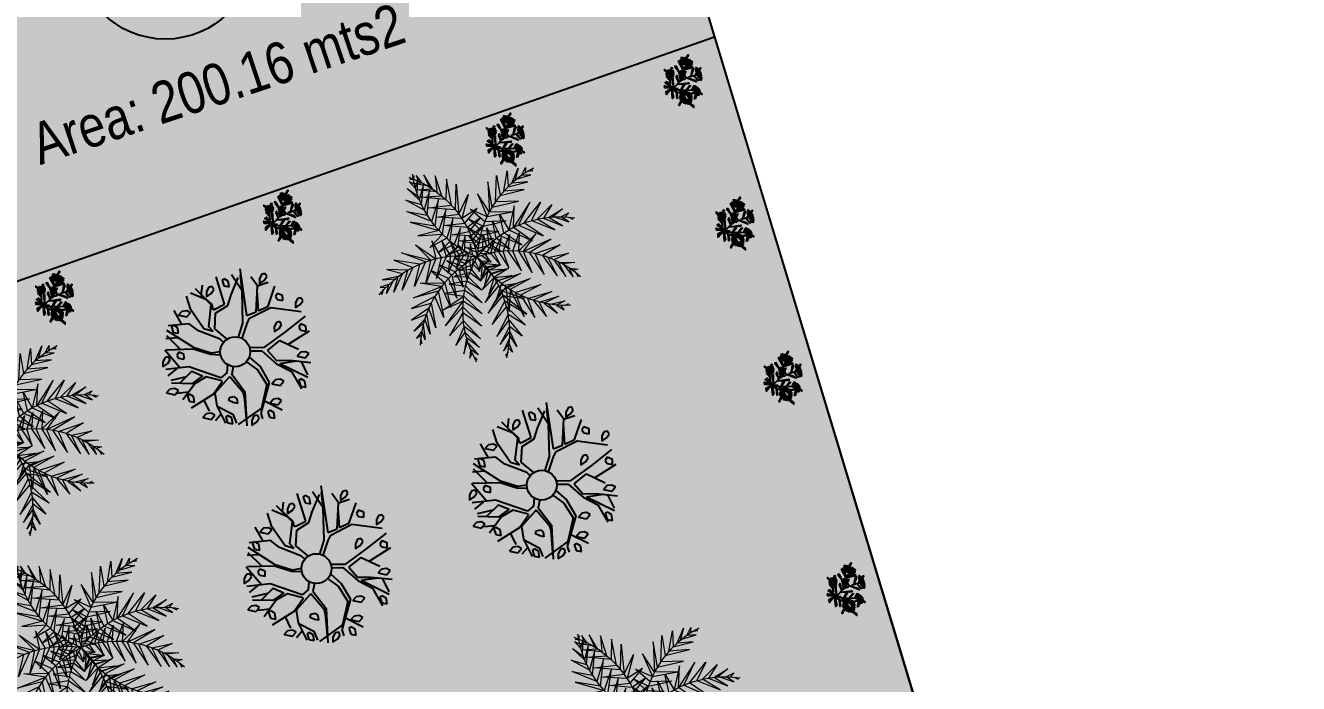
# Model space of a CAD drawing. Header units: millimetres. Extents: x 605064 to 1210630, y 1310999 to 2622410.
# Drawn here: x 605272.84 to 605299.66, y 1311152.23 to 1311166.1 of the extents above; entities that cross this region are included whole.
import ezdxf

# ---------------------------------------------------------------- set-up
doc = ezdxf.new("R2010")
doc.units = ezdxf.units.MM
for name, color, linetype in [('ARBOLES', 102, 'Continuous'), ('FLORES', 7, 'Continuous'), ('MUEBLES', 1, 'Continuous'), ('PALME-1', 82, 'Continuous')]:
    doc.layers.add(name, color=color, linetype=linetype)
doc.styles.add('TSN - Arial Narrow', font='ARIALN.TTF')

# ---------------------------------------------------------------- blocks, each defined once
blk = doc.blocks.new('A$C48C97B70')
at = {"layer": 'PALME-1', "lineweight": 5}
for p, q in [((2.072, 6.54), (2.171, 6.533)), ((2.216, 6.497), (2.072, 6.54)), ((2.109, 6.384), (2.41, 6.325)), ((2.556, 6.176), (2.109, 6.384)), ((2.315, 6.6), (2.309, 6.418)), ((2.41, 6.325), (2.315, 6.6)), ((2.552, 6.547), (2.605, 6.122)), ((2.687, 6.026), (2.552, 6.547)), ((2.903, 6.407), (2.793, 5.89)), ((2.912, 5.72), (2.903, 6.407)), ((2.171, 6.148), (2.687, 6.026)), ((2.793, 5.89), (2.171, 6.148)), ((2.251, 5.877), (2.912, 5.72)), ((3.009, 5.561), (2.251, 5.877)), ((3.221, 6.198), (3.009, 5.561)), ((3.129, 5.334), (3.221, 6.198)), ((3.21, 5.152), (3.477, 5.948)), ((3.477, 5.948), (3.277, 4.976)), ((2.388, 5.472), (3.129, 5.334)), ((3.21, 5.152), (2.388, 5.472)), ((3.277, 4.976), (3.756, 5.506)), ((3.756, 5.506), (3.328, 4.818)), ((2.535, 5.1), (3.277, 4.976)), ((3.328, 4.818), (2.535, 5.1)), ((2.683, 4.767), (3.377, 4.635)), ((3.409, 4.484), (2.683, 4.767)), ((3.909, 4.977), (3.328, 4.818)), ((3.377, 4.635), (3.909, 4.977)), ((3.925, 4.65), (3.409, 4.484)), ((3.435, 4.33), (3.925, 4.65)), ((5.099, 4.709), (4.7, 4.004)), ((4.863, 4.035), (5.099, 4.709)), ((5.621, 4.675), (4.863, 4.035)), ((5.049, 4.06), (5.621, 4.675)), ((1.109, 4.315), (1.959, 3.803)), ((1.771, 3.798), (1.109, 4.315)), ((1.619, 4.431), (2.125, 3.798)), ((1.959, 3.803), (1.619, 4.431)), ((2.169, 4.399), (2.125, 3.798)), ((2.314, 3.783), (2.169, 4.399)), ((2.483, 4.305), (2.467, 3.763)), ((2.621, 3.736), (2.483, 4.305)), ((2.871, 4.392), (3.435, 4.33)), ((3.454, 4.176), (2.871, 4.392)), ((3.893, 4.364), (3.454, 4.176)), ((3.464, 4.032), (3.893, 4.364)), ((3.945, 3.747), (4.03, 4.282)), ((4.03, 4.282), (4.076, 3.806)), ((4.221, 3.864), (4.266, 4.448)), ((4.266, 4.448), (4.368, 3.915)), ((4.516, 3.959), (4.561, 4.59)), ((4.561, 4.59), (4.7, 4.004)), ((5.248, 4.076), (5.963, 4.571)), ((5.963, 4.571), (5.505, 4.079)), ((5.691, 4.07), (6.298, 4.391)), ((6.298, 4.391), (5.897, 4.047)), ((0.485, 3.926), (0.936, 3.651)), ((1.136, 3.706), (0.485, 3.926)), ((0.788, 4.157), (1.318, 3.745)), ((1.572, 3.782), (0.788, 4.157)), ((1.771, 3.798), (1.195, 3.13)), ((1.195, 3.13), (1.572, 3.782)), ((1.595, 3.144), (1.959, 3.803)), ((2.125, 3.798), (1.595, 3.144)), ((1.958, 3.173), (2.314, 3.783)), ((2.742, 4.179), (2.773, 3.702)), ((2.911, 3.665), (2.742, 4.179)), ((2.956, 4.034), (3.027, 3.628)), ((3.19, 3.57), (2.956, 4.034)), ((3.012, 4.138), (3.464, 4.032)), ((3.469, 3.911), (3.012, 4.138)), ((3.181, 3.857), (3.468, 3.739)), ((3.462, 3.617), (3.181, 3.857)), ((3.468, 3.739), (3.827, 4.113)), ((3.827, 4.113), (3.469, 3.911)), ((3.685, 3.61), (3.842, 4.104)), ((3.842, 4.104), (3.836, 3.693)), ((4.076, 3.806), (4.544, 3.399)), ((4.544, 3.399), (4.221, 3.864)), ((4.368, 3.915), (4.964, 3.413)), ((4.964, 3.413), (4.516, 3.959)), ((4.7, 4.004), (5.327, 3.442)), ((5.327, 3.442), (4.863, 4.035)), ((5.049, 4.06), (5.724, 3.492)), ((5.724, 3.492), (5.248, 4.076)), ((5.505, 4.079), (6.145, 3.565)), ((6.145, 3.565), (5.691, 4.07)), ((5.897, 4.047), (6.422, 3.625)), ((6.068, 4.019), (6.59, 4.15)), ((6.422, 3.625), (6.068, 4.019)), ((6.59, 4.15), (6.19, 3.993)), ((6.261, 3.976), (6.658, 3.683)), ((6.462, 3.919), (6.749, 3.967)), ((6.658, 3.683), (6.462, 3.919)), ((6.749, 3.967), (6.592, 3.874)), ((6.706, 3.831), (6.813, 3.725)), ((6.813, 3.725), (6.759, 3.809)), ((0.108, 3.437), (0.277, 3.37)), ((0.398, 3.434), (0.108, 3.437)), ((0.236, 3.642), (0.655, 3.551)), ((0.772, 3.596), (0.236, 3.642)), ((0.588, 3.523), (0.242, 3.171)), ((0.242, 3.171), (0.398, 3.434)), ((0.936, 3.651), (0.485, 3.15)), ((0.485, 3.15), (0.772, 3.596)), ((1.318, 3.745), (0.768, 3.135)), ((0.768, 3.135), (1.136, 3.706)), ((2.467, 3.763), (1.958, 3.173)), ((2.375, 3.225), (2.621, 3.736)), ((2.773, 3.702), (2.375, 3.225)), ((2.661, 3.273), (2.911, 3.665)), ((3.027, 3.628), (2.661, 3.273)), ((2.982, 3.339), (3.19, 3.57)), ((3.302, 3.524), (2.982, 3.339)), ((3.581, 3.546), (3.927, 3.415)), ((3.927, 3.415), (3.685, 3.61)), ((3.836, 3.693), (4.254, 3.401)), ((4.254, 3.401), (3.945, 3.747)), ((0.172, 3.309), (0.083, 3.188)), ((0.083, 3.188), (0.123, 3.278)), ((2.517, 3.065), (2.973, 2.919)), ((3.058, 3.034), (2.517, 3.065)), ((3.248, 3.258), (2.731, 3.212)), ((2.731, 3.212), (3.134, 3.129)), ((3.331, 2.658), (3.058, 3.034)), ((3.134, 3.129), (3.331, 2.658)), ((3.387, 2.981), (3.248, 3.258)), ((3.333, 3.347), (3.387, 2.981)), ((3.534, 3.189), (3.34, 2.708)), ((3.34, 2.708), (3.598, 3.029)), ((3.494, 3.304), (3.845, 3.186)), ((3.845, 3.186), (3.534, 3.189)), ((3.598, 3.029), (4.106, 2.989)), ((4.106, 2.989), (3.647, 2.918)), ((2.103, 2.613), (2.646, 2.352)), ((2.729, 2.522), (2.103, 2.613)), ((2.305, 2.87), (2.804, 2.657)), ((2.885, 2.79), (2.305, 2.87)), ((3.166, 1.967), (2.729, 2.522)), ((2.804, 2.657), (3.166, 1.967)), ((3.27, 2.374), (2.885, 2.79)), ((2.973, 2.919), (3.27, 2.374)), ((3.647, 2.918), (3.373, 2.451)), ((3.373, 2.451), (3.71, 2.789)), ((3.785, 2.652), (3.45, 2.173)), ((3.45, 2.173), (3.866, 2.519)), ((3.71, 2.789), (4.331, 2.805)), ((4.331, 2.805), (3.785, 2.652)), ((3.866, 2.519), (4.646, 2.527)), ((4.646, 2.527), (3.953, 2.391)), ((1.792, 1.596), (2.581, 2.199)), ((1.871, 2.113), (2.646, 2.352)), ((2.581, 2.199), (1.871, 2.113)), ((3.06, 1.619), (2.581, 2.199)), ((2.646, 2.352), (3.06, 1.619)), ((3.953, 2.391), (3.586, 1.876)), ((3.586, 1.876), (4.066, 2.239)), ((3.926, 1.441), (4.066, 2.239)), ((4.172, 2.112), (3.926, 1.441)), ((4.066, 2.239), (4.908, 2.274)), ((4.908, 2.274), (4.172, 2.112)), ((4.35, 1.136), (4.172, 2.112)), ((2.516, 2.023), (1.792, 1.596)), ((2.457, 1.832), (1.821, 1.24)), ((2.926, 1.242), (2.457, 1.832)), ((2.516, 2.023), (2.926, 1.242)), ((4.3, 1.974), (5.183, 1.983)), ((4.3, 1.974), (4.35, 1.136)), ((5.183, 1.983), (4.444, 1.835)), ((4.444, 1.835), (4.68, 0.999)), ((1.821, 1.24), (2.399, 1.582)), ((2.369, 1.398), (1.925, 0.874)), ((2.764, 0.846), (2.369, 1.398)), ((2.399, 1.582), (2.764, 0.846)), ((4.68, 0.999), (4.639, 1.669)), ((4.639, 1.669), (5.461, 1.659)), ((5.461, 1.659), (4.789, 1.558)), ((4.789, 1.558), (5.053, 0.924)), ((5.053, 0.924), (4.963, 1.444)), ((4.963, 1.444), (5.636, 1.437)), ((5.636, 1.437), (5.112, 1.358)), ((5.112, 1.358), (5.431, 0.925)), ((5.431, 0.925), (5.223, 1.3)), ((5.289, 1.268), (5.782, 1.241)), ((1.925, 0.874), (2.347, 1.192)), ((2.338, 1.019), (2.097, 0.538)), ((2.097, 0.538), (2.337, 0.894)), ((2.647, 0.589), (2.338, 1.019)), ((2.347, 1.192), (2.647, 0.589)), ((5.782, 1.241), (5.48, 1.184)), ((5.48, 1.184), (5.67, 0.964)), ((5.67, 0.964), (5.609, 1.136)), ((5.724, 1.097), (5.874, 1.11)), ((5.874, 1.11), (5.78, 1.08)), ((2.351, 0.612), (2.242, 0.343)), ((2.242, 0.343), (2.366, 0.476)), ((2.338, 0.821), (2.539, 0.37)), ((2.539, 0.37), (2.351, 0.612)), ((2.384, 0.355), (2.464, 0.229)), ((2.464, 0.229), (2.394, 0.298))]:
    blk.add_line(p, q, dxfattribs=at)
for points in [[(2.155, 6.219), (2.027, 6.48), (2.16, 6.356)], [(2.156, 6.01), (2.325, 6.474), (2.155, 6.219)], [(2.17, 6.478), (2.241, 6.61), (2.176, 6.535)], [(2.227, 5.436), (1.748, 5.928), (2.191, 5.641)], [(2.17, 5.812), (1.897, 6.276), (2.16, 5.937)], [(2.191, 5.641), (2.448, 6.263), (2.17, 5.812)], [(2.271, 5.255), (2.584, 6.015), (2.227, 5.436)], [(4.907, 5.267), (5.211, 5.884), (5.087, 5.37)], [(2.346, 5.01), (1.67, 5.556), (2.271, 5.255)], [(2.418, 4.824), (2.773, 5.631), (2.346, 5.01)], [(4.393, 4.884), (4.496, 5.717), (4.256, 4.754)], [(4.545, 5.014), (4.834, 5.833), (4.75, 5.166)], [(5.087, 5.37), (5.76, 5.335), (5.242, 5.447)], [(5.242, 5.447), (5.588, 5.859), (5.357, 5.498)], [(5.424, 5.526), (5.918, 5.521), (5.621, 5.597)], [(5.621, 5.597), (5.824, 5.804), (5.752, 5.637)], [(5.87, 5.669), (6.018, 5.646), (5.926, 5.682)], [(2.418, 4.824), (1.666, 5.198), (2.495, 4.652)], [(2.57, 4.504), (2.932, 5.265), (2.495, 4.652)], [(4.019, 4.489), (3.686, 5.027), (4.142, 4.634)], [(4.256, 4.754), (4.053, 5.439), (4.142, 4.634)], [(4.75, 5.166), (5.571, 5.125), (4.907, 5.267)], [(2.495, 4.652), (1.781, 4.688), (2.57, 4.504)], [(2.749, 4.211), (3.062, 4.925), (2.665, 4.34)], [(3.836, 4.239), (3.531, 4.739), (3.925, 4.367)], [(4.142, 4.634), (4.98, 4.546), (4.256, 4.754)], [(4.393, 4.884), (5.273, 4.819), (4.545, 5.014)], [(2.665, 4.34), (2.047, 4.205), (2.57, 4.504)], [(2.84, 4.084), (2.267, 3.963), (2.749, 4.211)], [(2.936, 3.961), (3.195, 4.526), (2.84, 4.084)], [(3.112, 3.763), (3.275, 4.247), (3.03, 3.852)], [(3.551, 3.72), (3.388, 4.212), (3.624, 3.876)], [(3.681, 3.983), (3.437, 4.467), (3.752, 4.108)], [(3.752, 4.108), (4.371, 4.052), (3.836, 4.239)], [(3.925, 4.367), (4.703, 4.31), (4.019, 4.489)], [(3.03, 3.852), (2.492, 3.783), (2.936, 3.961)], [(3.325, 3.56), (3.354, 3.929), (3.235, 3.642)], [(3.624, 3.876), (4.134, 3.884), (3.681, 3.983)], [(3.73, 3.458), (4.128, 3.79), (3.902, 3.447)], [(4.023, 3.434), (4.383, 3.838), (4.165, 3.413)], [(4.318, 3.383), (4.671, 3.85), (4.469, 3.347)], [(4.618, 3.304), (4.996, 3.811), (4.797, 3.243)], [(2.338, 3.057), (1.86, 3.471), (2.176, 2.959)], [(2.614, 3.199), (2.169, 3.579), (2.474, 3.131)], [(2.892, 3.311), (2.453, 3.629), (2.757, 3.26)], [(3.173, 3.397), (2.712, 3.637), (3.007, 3.35)], [(3.235, 3.642), (2.716, 3.653), (3.112, 3.763)], [(3.007, 3.35), (2.918, 2.847), (2.892, 3.311)], [(3.291, 3.426), (3.14, 3.089), (3.173, 3.397)], [(3.504, 3.607), (3.861, 3.703), (3.551, 3.72)], [(3.608, 3.461), (3.828, 3.163), (3.73, 3.458)], [(3.902, 3.447), (4.096, 2.975), (4.023, 3.434)], [(4.165, 3.413), (4.34, 2.817), (4.318, 3.383)], [(4.951, 3.181), (5.513, 3.622), (4.797, 3.243)], [(2.039, 2.865), (1.395, 3.175), (2.176, 2.959)], [(2.176, 2.959), (2.13, 2.118), (2.039, 2.865)], [(2.474, 3.131), (2.407, 2.354), (2.338, 3.057)], [(2.757, 3.26), (2.714, 2.641), (2.614, 3.199)], [(3.645, 3.048), (3.314, 2.661), (3.689, 2.935)], [(3.524, 3.316), (3.359, 2.985), (3.577, 3.207)], [(3.577, 3.207), (4.054, 3.003), (3.645, 3.048)], [(3.689, 2.935), (4.213, 2.799), (3.735, 2.799)], [(4.469, 3.347), (4.701, 2.603), (4.618, 3.304)], [(4.797, 3.243), (5.023, 2.432), (4.951, 3.181)], [(5.122, 3.102), (5.935, 3.312), (4.951, 3.181)], [(5.122, 3.102), (5.384, 2.259), (5.298, 3.008)], [(5.298, 3.008), (6.166, 3.04), (5.516, 2.873)], [(1.737, 2.622), (0.883, 2.467), (1.554, 2.443)], [(1.889, 2.751), (1.05, 2.782), (2.039, 2.865)], [(1.889, 2.751), (1.814, 1.872), (1.737, 2.622)], [(3.735, 2.799), (3.284, 2.372), (3.778, 2.649)], [(3.778, 2.649), (4.355, 2.548), (3.815, 2.498)], [(5.516, 2.873), (5.778, 2.094), (5.667, 2.764)], [(5.667, 2.764), (6.352, 2.708), (5.829, 2.634)], [(5.829, 2.634), (6.043, 1.995), (5.957, 2.518)], [(5.957, 2.518), (6.468, 2.348), (6.047, 2.431)], [(1.429, 2.305), (0.772, 2.102), (1.299, 2.143)], [(1.299, 2.143), (1.227, 1.473), (1.198, 2.002)], [(1.554, 2.443), (1.465, 1.626), (1.429, 2.305)], [(3.872, 2.159), (3.253, 1.588), (3.887, 1.994)], [(3.815, 2.498), (3.259, 1.952), (3.845, 2.347)], [(3.845, 2.347), (4.468, 2.241), (3.872, 2.159)], [(3.887, 1.994), (4.536, 1.694), (3.872, 2.159)], [(6.097, 2.378), (6.274, 1.917), (6.236, 2.221)], [(6.236, 2.221), (6.503, 2.108), (6.321, 2.114)], [(1.198, 2.002), (0.737, 1.726), (1.13, 1.897)], [(1.092, 1.835), (1.018, 1.347), (0.99, 1.652)], [(3.895, 1.806), (3.264, 1.188), (3.891, 1.606)], [(3.895, 1.806), (4.452, 1.178), (3.887, 1.994)], [(6.394, 2.016), (6.426, 1.87), (6.427, 1.969)], [(0.99, 1.652), (0.753, 1.484), (0.93, 1.529)], [(0.88, 1.418), (0.879, 1.268), (0.858, 1.364)], [(3.87, 1.351), (3.296, 0.762), (3.843, 1.166)], [(3.891, 1.606), (4.315, 0.848), (3.87, 1.351)], [(3.8, 0.963), (3.329, 0.481), (3.756, 0.796)], [(3.843, 1.166), (4.104, 0.531), (3.8, 0.963)], [(3.694, 0.607), (3.365, 0.24), (3.618, 0.413)], [(3.756, 0.796), (3.836, 0.264), (3.718, 0.676)], [(3.507, 0.179), (3.392, 0.083), (3.48, 0.128)], [(3.618, 0.413), (3.639, 0.123), (3.562, 0.288)]]:
    blk.add_lwpolyline(points, dxfattribs=at)
for centre, start, end in [((5.589, 6.144), 171.0105, 231.4464), ((6.694, 2.334), 100.4762, 160.9122), ((4.041, 0.074), 99.9493, 160.3853), ((0.46, 1.763), 329.1163, 29.5523), ((3.594, 0.025), 32.0006, 92.4366)]:
    blk.add_arc(centre, 3.435, start, end, dxfattribs=at)
at = {"layer": 'PALME-1', "lineweight": 5, "extrusion": (0, 0, -1)}
for centre, major_axis, start_param, end_param in [((0.035, 3.843), (2.429, 2.429), -0.156897, 0.89791), ((5.421, 0.645), (-2.429, 2.429), 0.173647, 1.228454), ((1.947, 0.368), (-2.429, 2.429), 0.182844, 1.237651), ((5.771, 0.927), (2.429, 2.429), 3.700109, 4.754916), ((6.759, 4.372), (-2.429, 2.429), 4.173367, 5.228174)]:
    blk.add_ellipse(centre, major_axis=major_axis, ratio=1, start_param=start_param, end_param=end_param, dxfattribs=at)
blk = doc.blocks.new('p_arbol04')
at = {"layer": 'ARBOLES'}
for p, q in [((-0.408, 1.55), (-1.03, 2.13)), ((-0.623, 1.751), (-0.408, 2.362)), ((0.051, 1.875), (0.346, 2.362)), ((0.761, 1.696), (0.543, 2.316)), ((0.739, 1.388), (0.805, 2.293)), ((0.772, 1.945), (1.1, 2.177)), ((-1.98, 0.646), (-1.849, 1.574)), ((-1.07, 0.749), (-1.815, 1.547)), ((-1.138, 1.515), (-1.476, 1.85)), ((-1.41, 1.113), (-1.364, 1.898)), ((-1.003, 0.765), (-1.206, 2.042)), ((-0.375, 1.086), (-0.408, 1.55)), ((-0.178, 0.97), (0.051, 1.875)), ((0.778, 1.371), (0.783, 1.942)), ((1.121, 1.006), (1.721, 1.988)), ((1.984, 0.831), (2.181, 1.574)), ((-1.718, 0.414), (-2.406, 1.04)), ((-0.047, 0.205), (-0.375, 1.086)), ((0.018, 0.878), (0.739, 1.388)), ((0.117, 0.646), (0.608, 1.04)), ((0.608, 1.04), (1.158, 0.873)), ((0.636, 1.196), (0.778, 1.371)), ((0.704, 1.166), (0.636, 1.196)), ((0.708, 1.165), (1.121, 1.006)), ((1.158, 0.873), (1.571, 1.059)), ((2.581, 1.481), (1.362, 0.043)), ((1.571, 1.059), (2.283, 1.298)), ((1.984, 0.831), (2.41, 1.295)), ((-2.077, 0.227), (-2.603, 0.599)), ((-2.079, 0.738), (-2.537, 0.808)), ((-0.777, 0.094), (-1.07, 0.749)), ((-0.71, 0.11), (-1.003, 0.765)), ((-0.014, 0.623), (-0.178, 0.97)), ((-0.014, 0.623), (0.018, 0.878)), ((0.136, -0.002), (0.117, 0.646)), ((1.034, -0.05), (1.984, 0.831)), ((2.541, 0.507), (2.64, 0.947)), ((-2.489, -0.25), (-2.832, 0.066)), ((-2.144, -0.12), (-2.668, 0.507)), ((-1.768, 0.206), (-2.439, 0.251)), ((-1.768, 0.206), (-1.62, -0.236)), ((-1.194, -0.839), (-1.718, 0.414)), ((-0.515, -0.225), (-0.777, 0.094)), ((-0.425, -0.127), (-0.71, 0.11)), ((-0.057, 0.021), (-0.047, 0.205)), ((1.362, 0.043), (1.722, -0.143)), ((1.722, -0.143), (2.541, 0.507)), ((1.82, -0.189), (2.383, 0.381)), ((2.541, 0.507), (2.934, 0.275)), ((-2.046, -0.213), (-2.865, -0.282)), ((-1.62, -0.236), (-2.144, -0.12)), ((-1.554, -0.375), (-2.046, -0.213)), ((-1.259, -0.955), (-1.554, -0.375)), ((0.496, -0.29), (1.034, -0.05)), ((0.551, -0.431), (1.132, -0.189)), ((1.132, -0.189), (1.362, -0.12)), ((1.362, -0.12), (2.246, -0.468)), ((1.82, -0.189), (2.214, -0.352)), ((2.214, -0.352), (3, -0.027)), ((2.246, -0.468), (2.934, -1.488)), ((-1.882, -1.048), (-2.898, -0.746)), ((-2.313, -0.92), (-2.505, -1.372)), ((-1.259, -0.978), (-1.882, -1.048)), ((-0.866, -0.885), (-1.194, -0.839)), ((-0.866, -0.885), (-0.616, -0.706)), ((-0.53, -0.911), (-0.801, -1.071)), ((0.394, -1.003), (0.706, -1.349)), ((0.866, -1.332), (0.474, -0.903)), ((-2.144, -1.465), (-2.439, -2.184)), ((-2.153, -1.476), (-1.98, -2.161)), ((-1.816, -1.071), (-2.144, -1.465)), ((-0.995, -1.071), (-1.816, -1.071)), ((-0.925, -1.07), (-1.039, -1.872)), ((-0.995, -1.07), (-0.925, -1.07)), ((-0.803, -1.07), (-0.978, -1.928)), ((-0.803, -1.071), (-0.801, -1.071)), ((-0.036, -1.178), (0.018, -1.72)), ((0.182, -1.14), (0.182, -1.72)), ((0.706, -1.349), (0.706, -2.138)), ((0.87, -1.512), (0.805, -2.045)), ((0.866, -1.332), (1.886, -1.558)), ((0.87, -1.512), (1.493, -1.628)), ((-2.287, -1.813), (-2.636, -1.813)), ((-0.978, -1.928), (-1.955, -2.892)), ((-1.039, -1.872), (-1.152, -2.045)), ((0.018, -1.72), (-0.178, -2.393)), ((0.182, -1.72), (-0.047, -2.416)), ((1.493, -1.628), (1.722, -2.416)), ((1.591, -1.966), (2.574, -2.254)), ((1.886, -1.558), (2.902, -1.744)), ((-1.98, -2.161), (-2.144, -2.509)), ((-1.525, -2.442), (-1.759, -2.685)), ((-1.152, -2.045), (-1.536, -2.447)), ((-0.047, -2.416), (-1.194, -2.973)), ((-0.178, -2.393), (-1.03, -2.857)), ((0.706, -2.138), (0.87, -2.787)), ((0.805, -2.045), (1.165, -2.44)), ((0.805, -2.231), (1.132, -3.437)), ((0.805, -2.231), (1.328, -2.67)), ((1.165, -2.44), (1.657, -3.135)), ((-1.03, -2.857), (-2.144, -2.602)), ((-0.735, -2.764), (-0.539, -3.53)), ((0.87, -2.787), (0.608, -3.553)), ((1.427, -2.811), (1.198, -3.367))]:
    blk.add_line(p, q, dxfattribs=at)
at = {"layer": 'ARBOLES', "color": 1}
for p, q in [((-0.431, 2.094), (-0.267, 1.802)), ((-0.431, 2.094), (-0.229, 2.094)), ((-0.079, 1.961), (-0.229, 2.094)), ((-0.965, 2.011), (-1.091, 1.802)), ((-1.091, 1.802), (-0.979, 1.616)), ((-0.979, 1.616), (-0.829, 1.802)), ((-0.965, 2.011), (-0.866, 1.988)), ((-0.829, 1.802), (-0.866, 1.988)), ((-0.267, 1.802), (-0.042, 1.802)), ((-0.042, 1.802), (-0.079, 1.961)), ((1.008, 1.882), (0.858, 1.749)), ((0.858, 1.749), (1.083, 1.696)), ((1.196, 1.935), (1.008, 1.882)), ((1.083, 1.696), (1.271, 1.722)), ((1.308, 1.855), (1.196, 1.935)), ((1.271, 1.722), (1.308, 1.855)), ((1.772, 1.719), (1.646, 1.51)), ((1.772, 1.719), (1.87, 1.696)), ((1.908, 1.51), (1.87, 1.696)), ((-2.254, 1.324), (-2.404, 1.191)), ((-2.404, 1.191), (-2.179, 1.138)), ((-2.066, 1.377), (-2.254, 1.324)), ((-2.179, 1.138), (-1.991, 1.165)), ((-1.954, 1.298), (-2.066, 1.377)), ((-1.991, 1.165), (-1.954, 1.298)), ((-1.691, 1.085), (-1.729, 0.953)), ((-1.541, 1.112), (-1.691, 1.085)), ((-1.466, 0.899), (-1.541, 1.112)), ((1.646, 1.51), (1.758, 1.324)), ((1.758, 1.324), (1.908, 1.51)), ((-1.729, 0.953), (-1.616, 0.767)), ((-1.616, 0.767), (-1.579, 0.793)), ((-1.579, 0.793), (-1.466, 0.899)), ((2.808, 0.634), (2.658, 0.501)), ((2.995, 0.687), (2.808, 0.634)), ((3.108, 0.608), (2.995, 0.687)), ((3.07, 0.475), (3.108, 0.608)), ((-3.093, 0.395), (-2.928, 0.103)), ((-3.093, 0.395), (-2.891, 0.395)), ((-2.928, 0.103), (-2.703, 0.103)), ((-2.741, 0.262), (-2.891, 0.395)), ((-2.703, 0.103), (-2.741, 0.262)), ((2.658, 0.501), (2.883, 0.448)), ((2.883, 0.448), (3.07, 0.475)), ((-2.614, -0.298), (-2.741, -0.507)), ((-2.741, -0.507), (-2.628, -0.693)), ((-2.628, -0.693), (-2.479, -0.507)), ((-2.614, -0.298), (-2.516, -0.322)), ((-2.479, -0.507), (-2.516, -0.322)), ((2.695, -0.322), (2.658, -0.454)), ((2.658, -0.454), (2.77, -0.64)), ((2.845, -0.295), (2.695, -0.322)), ((2.808, -0.613), (2.92, -0.507)), ((2.92, -0.507), (2.845, -0.295)), ((2.77, -0.64), (2.808, -0.613)), ((-2.868, -1.357), (-2.703, -1.649)), ((-2.868, -1.357), (-2.666, -1.357)), ((-2.516, -1.489), (-2.666, -1.357)), ((-2.479, -1.649), (-2.516, -1.489)), ((1.758, -1.091), (1.608, -1.224)), ((1.608, -1.224), (1.833, -1.277)), ((1.945, -1.038), (1.758, -1.091)), ((1.833, -1.277), (2.02, -1.251)), ((2.058, -1.118), (1.945, -1.038)), ((2.02, -1.251), (2.058, -1.118)), ((3.033, -1.091), (2.883, -1.224)), ((2.883, -1.224), (3.108, -1.277)), ((3.22, -1.038), (3.033, -1.091)), ((3.108, -1.277), (3.295, -1.251)), ((3.333, -1.118), (3.22, -1.038)), ((3.295, -1.251), (3.333, -1.118)), ((-2.703, -1.649), (-2.479, -1.649)), ((-2.239, -2.024), (-2.366, -2.233)), ((-2.239, -2.024), (-2.141, -2.047)), ((-1.669, -1.683), (-1.552, -1.621)), ((-1.61, -1.869), (-1.669, -1.683)), ((-1.523, -2.014), (-1.61, -1.869)), ((-1.552, -1.621), (-1.406, -1.724)), ((-1.406, -1.869), (-1.523, -2.014)), ((-1.406, -1.724), (-1.406, -1.869)), ((2.395, -1.834), (2.358, -1.967)), ((2.358, -1.967), (2.47, -2.153)), ((2.545, -1.808), (2.395, -1.834)), ((2.508, -2.126), (2.62, -2.02)), ((2.62, -2.02), (2.545, -1.808)), ((-2.366, -2.233), (-2.254, -2.418)), ((-2.254, -2.418), (-2.104, -2.233)), ((-2.104, -2.233), (-2.141, -2.047)), ((-0.019, -2.525), (0.146, -2.817)), ((-0.019, -2.525), (0.183, -2.525)), ((0.333, -2.657), (0.183, -2.525)), ((1.481, -2.551), (1.646, -2.843)), ((1.481, -2.551), (1.683, -2.551)), ((1.833, -2.684), (1.683, -2.551)), ((2.47, -2.153), (2.508, -2.126)), ((-1.654, -2.896), (-1.804, -3.029)), ((-1.804, -3.029), (-1.579, -3.082)), ((-1.466, -2.843), (-1.654, -2.896)), ((-1.579, -3.082), (-1.391, -3.055)), ((-1.354, -2.923), (-1.466, -2.843)), ((-1.391, -3.055), (-1.354, -2.923)), ((-1.194, -2.973), (-1.325, -3.182)), ((-0.656, -2.976), (-0.491, -3.268)), ((-0.656, -2.976), (-0.454, -2.976)), ((-0.304, -3.109), (-0.454, -2.976)), ((0.146, -2.817), (0.371, -2.817)), ((0.371, -2.817), (0.333, -2.657)), ((1.646, -2.843), (1.87, -2.843)), ((1.87, -2.843), (1.833, -2.684)), ((-0.979, -3.162), (-1.091, -3.347)), ((-1.091, -3.347), (-0.979, -3.533)), ((-0.866, -3.162), (-0.979, -3.135)), ((-0.979, -3.533), (-0.829, -3.347)), ((-0.829, -3.347), (-0.866, -3.162)), ((-0.491, -3.268), (-0.267, -3.268)), ((-0.267, -3.268), (-0.304, -3.109)), ((0.797, -3.245), (0.671, -3.454)), ((0.671, -3.454), (0.783, -3.639)), ((0.783, -3.639), (0.933, -3.454)), ((0.797, -3.245), (0.896, -3.268)), ((0.933, -3.454), (0.896, -3.268))]:
    blk.add_line(p, q, dxfattribs=at)
at = {"layer": 'ARBOLES'}
blk.add_circle((-0.03, -0.578), 0.6, dxfattribs=at)
blk = doc.blocks.new('FLORES-1')
at = {"color": 86, "linetype": 'Continuous'}
for p, q in [((0.05, 0.385), (0.045, 0.422)), ((0.05, 0.382), (0.061, 0.281)), ((0.054, 0.385), (0.068, 0.419)), ((-0.188, 0.272), (-0.183, 0.181)), ((-0.159, 0.155), (-0.182, 0.283)), ((0.23, 0.294), (0.188, 0.231)), ((-0.183, 0.181), (-0.159, 0.155)), ((-0.141, 0.099), (-0.027, -0.013)), ((-0.074, 0.088), (-0.105, 0.101)), ((-0.064, 0.077), (-0.101, 0.09)), ((0.056, 0.146), (-0.002, 0.01)), ((0.168, 0.017), (0.07, -0.012)), ((0.168, 0.017), (0.196, 0.029))]:
    blk.add_line(p, q, dxfattribs=at)
at = {"color": 1, "linetype": 'Continuous'}
for p, q in [((0.056, 0.146), (0.064, 0.192)), ((0.069, 0.177), (0.069, 0.199)), ((-0.183, 0.183), (-0.196, 0.169))]:
    blk.add_line(p, q, dxfattribs=at)
for points in [[(0.084, 0.441), (0.152, 0.44), (0.085, 0.447), (0.124, 0.455), (0.072, 0.453), (0.087, 0.468), (0.06, 0.456), (0.064, 0.474), (0.051, 0.456), (0.05, 0.474), (0.045, 0.457), (0.036, 0.47), (0.04, 0.457), (0.023, 0.465), (0.033, 0.457), (0.015, 0.47), (0.017, 0.454), (-0.001, 0.459), (0.011, 0.451), (-0.017, 0.462), (-0.001, 0.45), (-0.035, 0.448), (-0.004, 0.442), (-0.047, 0.437), (0.006, 0.44), (-0.037, 0.419), (0.016, 0.439), (-0.004, 0.418), (0.022, 0.443), (0.016, 0.409), (0.033, 0.442), (0.036, 0.418), (0.042, 0.442), (0.05, 0.41), (0.048, 0.441), (0.076, 0.417), (0.065, 0.439), (0.107, 0.412), (0.074, 0.44), (0.127, 0.42), (0.089, 0.442)], [(0.271, 0.347), (0.243, 0.307), (0.28, 0.334), (0.258, 0.297), (0.289, 0.324), (0.268, 0.282), (0.294, 0.316), (0.29, 0.273), (0.305, 0.315), (0.317, 0.258), (0.315, 0.304), (0.35, 0.265), (0.327, 0.307), (0.374, 0.287), (0.344, 0.313), (0.369, 0.309), (0.332, 0.326), (0.352, 0.33), (0.324, 0.336), (0.331, 0.347), (0.316, 0.346), (0.319, 0.362), (0.304, 0.362), (0.306, 0.384), (0.293, 0.373), (0.294, 0.392), (0.278, 0.386), (0.273, 0.409), (0.265, 0.386), (0.251, 0.419), (0.262, 0.377), (0.224, 0.401), (0.259, 0.375), (0.21, 0.378), (0.259, 0.367), (0.215, 0.357), (0.268, 0.358), (0.22, 0.342), (0.271, 0.351), (0.226, 0.329), (0.266, 0.341)], [(-0.161, 0.17), (-0.138, 0.187), (-0.16, 0.156), (-0.125, 0.173), (-0.153, 0.149), (-0.107, 0.154), (-0.149, 0.14), (-0.102, 0.131), (-0.151, 0.128), (-0.104, 0.11), (-0.151, 0.116), (-0.105, 0.094), (-0.159, 0.11), (-0.131, 0.072), (-0.17, 0.108), (-0.151, 0.054), (-0.173, 0.105), (-0.174, 0.045), (-0.182, 0.107), (-0.196, 0.04), (-0.198, 0.11), (-0.221, 0.046), (-0.215, 0.11), (-0.243, 0.051), (-0.228, 0.109), (-0.27, 0.068), (-0.238, 0.119), (-0.29, 0.093), (-0.248, 0.129), (-0.305, 0.123), (-0.257, 0.144), (-0.311, 0.148), (-0.257, 0.153), (-0.304, 0.169), (-0.253, 0.161), (-0.287, 0.186), (-0.248, 0.17), (-0.262, 0.201), (-0.24, 0.176), (-0.237, 0.213), (-0.23, 0.179), (-0.217, 0.217), (-0.218, 0.176), (-0.199, 0.215), (-0.205, 0.178), (-0.188, 0.215), (-0.195, 0.173)], [(-0.157, 0.318), (-0.107, 0.327), (-0.161, 0.329), (-0.128, 0.346), (-0.163, 0.335), (-0.148, 0.355), (-0.167, 0.338), (-0.169, 0.36), (-0.176, 0.339), (-0.18, 0.36), (-0.181, 0.338), (-0.191, 0.359), (-0.192, 0.336), (-0.209, 0.354), (-0.2, 0.336), (-0.227, 0.342), (-0.209, 0.328), (-0.239, 0.333), (-0.212, 0.32), (-0.244, 0.321), (-0.209, 0.317), (-0.238, 0.301), (-0.202, 0.317), (-0.228, 0.286), (-0.194, 0.311), (-0.202, 0.277), (-0.182, 0.31), (-0.176, 0.275), (-0.173, 0.31), (-0.152, 0.282), (-0.163, 0.32), (-0.123, 0.296), (-0.161, 0.315)], [(-0.166, 0.196), (-0.161, 0.206), (-0.167, 0.2)], [(-0.161, 0.176), (-0.147, 0.195), (-0.163, 0.183)], [(0.081, 0.193), (0.082, 0.199), (0.083, 0.195)], [(0.099, 0.195), (0.086, 0.154), (0.085, 0.185)], [(0.149, 0.231), (0.179, 0.239), (0.147, 0.224), (0.194, 0.21), (0.144, 0.217), (0.19, 0.193), (0.15, 0.195), (0.17, 0.167), (0.12, 0.192), (0.135, 0.159), (0.112, 0.2), (0.11, 0.152), (0.101, 0.196)], [(-0.177, 0.172), (-0.183, 0.168), (-0.179, 0.175)], [(-0.169, 0.164), (-0.172, 0.161), (-0.169, 0.165)], [(0.079, 0.181), (0.071, 0.145), (0.07, 0.173)], [(0.225, 0.069), (0.258, 0.082), (0.237, 0.065), (0.264, 0.069), (0.237, 0.056), (0.266, 0.058), (0.237, 0.05), (0.272, 0.045), (0.243, 0.04), (0.273, 0.027), (0.245, 0.035), (0.257, 0.006), (0.236, 0.028), (0.245, -0.007), (0.232, 0.025), (0.222, -0.015), (0.224, 0.023), (0.2, -0.002), (0.211, 0.024), (0.176, 0.009), (0.206, 0.034), (0.159, 0.034), (0.197, 0.043), (0.157, 0.052), (0.192, 0.054), (0.163, 0.077), (0.196, 0.063), (0.188, 0.095), (0.202, 0.068), (0.213, 0.106), (0.218, 0.075), (0.244, 0.104), (0.229, 0.067)]]:
    blk.add_lwpolyline(points, dxfattribs=at)
at = {"color": 86, "linetype": 'Continuous'}
for points in [[(0.041, 0.367), (-0.039, 0.398), (-0.032, 0.385), (0.038, 0.363)], [(0.078, 0.41), (0.053, 0.382)], [(0.06, 0.318), (0.146, 0.399), (0.146, 0.372), (0.056, 0.312)], [(0.102, 0.471), (0.12, 0.499), (0.122, 0.485), (0.114, 0.464)], [(0.194, 0.245), (0.178, 0.395), (0.192, 0.388), (0.198, 0.257), (0.217, 0.334), (0.218, 0.299), (0.203, 0.259)], [(0.333, 0.356), (0.368, 0.404), (0.371, 0.393), (0.338, 0.35)], [(-0.3, 0.135), (-0.385, 0.181), (-0.363, 0.19), (-0.305, 0.159)], [(-0.219, 0.287), (-0.27, 0.256), (-0.269, 0.243), (-0.208, 0.289)], [(-0.217, 0.356), (-0.235, 0.368), (-0.251, 0.364), (-0.223, 0.355)], [(-0.17, 0.299), (-0.144, 0.266), (-0.019, -0.02)], [(-0.136, 0.247), (-0.09, 0.317), (-0.09, 0.296), (-0.132, 0.248)], [(-0.104, 0.181), (-0.069, 0.258), (-0.065, 0.242), (-0.102, 0.175)], [(0.062, 0.261), (-0.009, 0.344), (-0.042, 0.357), (0.067, 0.244)], [(0.024, 0.093), (-0.016, 0.254), (-0.03, 0.244), (0.026, 0.082)], [(0.062, 0.168), (0.163, 0.241), (0.154, 0.275), (0.06, 0.167)], [(0.196, 0.245), (0.339, 0.231), (0.342, 0.253), (0.198, 0.247)], [(-0.223, 0.04), (-0.262, -0.01), (-0.273, -0.009), (-0.233, 0.049)], [(-0.078, 0.029), (-0.159, 0.014), (-0.167, 0.003), (-0.073, 0.029)], [(-0.071, 0.106), (-0.022, 0.181), (-0.019, 0.155), (-0.068, 0.101)], [(0.004, -0.008), (-0.032, 0.064), (-0.046, 0.045), (0.001, -0.001)], [(-0.003, 0.006), (0.12, -0.041), (0.116, -0.073), (0.006, -0.002)], [(0, 0.014), (0.133, 0.064), (0.132, 0.042), (0.004, 0.013)], [(0.044, 0.117), (0.149, 0.129), (0.134, 0.111), (0.045, 0.114)], [(0.129, 0.002), (0.184, -0.022), (0.193, -0.017), (0.134, 0.002)], [(0.179, 0.183), (0.282, 0.17), (0.286, 0.151), (0.178, 0.18)], [(0.262, 0.015), (0.304, -0.01), (0.288, -0.016), (0.26, 0.004)], [(0.264, 0.078), (0.276, 0.111), (0.287, 0.094), (0.268, 0.079)], [(-0.019, -0.02), (-0.132, -0.038), (-0.144, -0.059), (-0.021, -0.02)], [(0.01, -0.004), (-0.054, -0.123), (-0.011, -0.107), (0.004, -0.008)], [(0.006, -0.002), (0.047, -0.107), (0.08, -0.101), (0.01, -0.004)]]:
    blk.add_lwpolyline(points, dxfattribs=at)
at = {"color": 50, "linetype": 'Continuous'}
for points in [[(0.043, 0.454), (0.04, 0.455), (0.029, 0.455), (0.02, 0.453), (0.007, 0.451), (-0.004, 0.448), (-0.008, 0.445), (-0.004, 0.442), (0.015, 0.441), (0.033, 0.442), (0.055, 0.441), (0.069, 0.441), (0.084, 0.443), (0.081, 0.452), (0.067, 0.455), (0.053, 0.455), (0.039, 0.453)], [(0.278, 0.38), (0.271, 0.381), (0.263, 0.378), (0.262, 0.372), (0.268, 0.362), (0.275, 0.351), (0.288, 0.337), (0.301, 0.321), (0.317, 0.307), (0.326, 0.313), (0.322, 0.329), (0.315, 0.34), (0.307, 0.35), (0.294, 0.366), (0.28, 0.377)], [(-0.161, 0.317), (-0.16, 0.319), (-0.16, 0.324), (-0.162, 0.328), (-0.169, 0.335), (-0.171, 0.336), (-0.182, 0.337), (-0.192, 0.335), (-0.203, 0.327), (-0.207, 0.32), (-0.204, 0.314), (-0.198, 0.311), (-0.188, 0.312), (-0.178, 0.313), (-0.167, 0.315), (-0.159, 0.317)], [(0.117, 0.232), (0.11, 0.234), (0.1, 0.236), (0.088, 0.236), (0.074, 0.234), (0.063, 0.228), (0.054, 0.219), (0.051, 0.211), (0.054, 0.204), (0.063, 0.201), (0.08, 0.2), (0.086, 0.199)], [(0.104, 0.197), (0.108, 0.196), (0.124, 0.195), (0.137, 0.199), (0.144, 0.211), (0.139, 0.22), (0.136, 0.222)], [(0.231, 0.049), (0.23, 0.053), (0.227, 0.057), (0.219, 0.062), (0.207, 0.062), (0.2, 0.056), (0.204, 0.049), (0.207, 0.041), (0.214, 0.031), (0.224, 0.03), (0.232, 0.031), (0.237, 0.039), (0.234, 0.048), (0.23, 0.052)]]:
    blk.add_lwpolyline(points, dxfattribs=at)
blk.add_lwpolyline([(-0.175, 0.155), (-0.175, 0.155), (-0.179, 0.155), (-0.183, 0.156), (-0.186, 0.157), (-0.188, 0.159), (-0.19, 0.16), (-0.192, 0.161), (-0.195, 0.162), (-0.205, 0.167), (-0.215, 0.171), (-0.232, 0.17), (-0.243, 0.162), (-0.249, 0.153), (-0.246, 0.139), (-0.236, 0.123), (-0.222, 0.119), (-0.202, 0.116), (-0.186, 0.113), (-0.165, 0.111), (-0.156, 0.13), (-0.161, 0.146)], close=True, dxfattribs=at)
blk = doc.blocks.new('arbusto5')
at = {"layer": 'FLORES'}
blk.add_blockref('FLORES-1', (0.144, 0.059), dxfattribs=at)

msp = doc.modelspace()

# ---------------------------------------------------------------- hatches: boundary and pattern name
at = {"true_color": 0xafd9aa}
h = msp.add_hatch(color=9, dxfattribs=at)
h.dxf.hatch_style = 1
h.paths.add_polyline_path([(605286.319, 1311169.303), (605284.508, 1311175.554), (605265.506, 1311168.894), (605268.846, 1311159.363), (605287.356, 1311165.848), (605286.62, 1311168.283, -0.502991), (605285.935, 1311168.792, -0.333822)])
at = {"true_color": 0xf8f6af}
h = msp.add_hatch(color=51, dxfattribs=at)
h.dxf.hatch_style = 1
h.paths.add_polyline_path([(605287.356, 1311165.848), (605268.846, 1311159.363), (605268.09, 1311159.098), (605271.388, 1311149.7, 0.41593), (605272.258, 1311149.301), (605277.218, 1311151.054), (605281.196, 1311139.715), (605276.258, 1311137.972, 0.350964), (605275.806, 1311137.108), (605277.537, 1311132.176, 0.362883), (605278.421, 1311131.782), (605286.45, 1311134.564, -0.318731), (605286.855, 1311134.36), (605290.78, 1311123.174), (605299.358, 1311126.177), (605298.66, 1311128.427)])
h.paths.add_polyline_path([(605284.386, 1311146.624), (605287.776, 1311147.819), (605287.405, 1311148.872), (605284.015, 1311147.677)], flags=24)
h.paths.add_polyline_path([(605284.37, 1311145.854), (605288.491, 1311147.327), (605288.13, 1311148.335), (605284.01, 1311146.862)], flags=24)

# ---------------------------------------------------------------- linework, layer by layer
for p, q in [((605286.467, 1311168.792), (605287.356, 1311165.848)), ((605287.356, 1311165.848), (605268.846, 1311159.363)), ((605287.356, 1311165.848), (605299.358, 1311126.177))]:
    msp.add_line(p, q)
msp.add_lwpolyline([(605218.869, 1311085), (605212.108, 1311094.578), (605196.964, 1311118.346), (605190.365, 1311128.518), (605183.171, 1311139.56), (605168.864, 1311161.615), (605165.485, 1311169.584), (605169.112, 1311171.475), (605179.052, 1311174.09), (605197.043, 1311177.415), (605219.855, 1311182.032), (605248.79, 1311187.096), (605279.516, 1311192.781), (605286.467, 1311168.792), (605298.66, 1311128.427), (605303.375, 1311113.224), (605268.715, 1311101.683), (605261.425, 1311099.323), (605245.514, 1311093.947)], close=True)
at = {"color": 4}
msp.add_lwpolyline([(605218.869, 1311085), (605212.108, 1311094.578), (605196.964, 1311118.346), (605190.365, 1311128.518), (605183.171, 1311139.56), (605168.864, 1311161.615), (605165.485, 1311169.584), (605169.112, 1311171.475), (605179.052, 1311174.09), (605197.043, 1311177.415), (605219.855, 1311182.032), (605248.79, 1311187.096), (605279.516, 1311192.781), (605286.467, 1311168.792), (605298.66, 1311128.427), (605303.375, 1311113.224), (605268.715, 1311101.683), (605261.425, 1311099.323), (605245.514, 1311093.947)], close=True, dxfattribs=at)
at = {"color": 1}
msp.add_circle((605275.785, 1311167.681), 1.872, dxfattribs=at)

# ---------------------------------------------------------------- block references
at = {"layer": 'ARBOLES', "xscale": 0.5252973874192619, "yscale": 0.5252973874192619, "zscale": 0.5252973874192619, "rotation": 48.57546149059794}
for p in [(605277.04, 1311159.434), (605283.497, 1311156.624), (605278.75, 1311154.864)]:
    msp.add_blockref('p_arbol04', p, dxfattribs=at)
at = {"layer": 'MUEBLES', "linetype": 'Continuous', "xscale": -1.417112015813753, "yscale": 1.417112015653547, "zscale": 1.417112015818895, "rotation": 292.0945269993258}
for p in [(605286.472, 1311164.555), (605282.728, 1311163.326), (605278.035, 1311161.698), (605287.565, 1311161.555), (605273.229, 1311159.992), (605288.579, 1311158.306), (605289.906, 1311153.851)]:
    msp.add_blockref('arbusto5', p, dxfattribs=at)
at = {"layer": 'PALME-1', "xscale": -0.6407901816258526, "yscale": 0.6407901816258526, "zscale": 0.6407901816258526, "rotation": 61.92829961941003}
for p in [(605285.351, 1311162.127), (605275.311, 1311158.379), (605277.006, 1311153.899), (605288.832, 1311152.434)]:
    msp.add_blockref('A$C48C97B70', p, dxfattribs=at)

# ---------------------------------------------------------------- texts
at = {"color": 0, "linetype": 'Continuous', "lineweight": 25, "ltscale": 0.1, "insert": (605271.211, 1311163.423), "char_height": 0.87404, "width": 14.13316, "attachment_point": 1, "rotation": 18.5755, "style": 'TSN - Arial Narrow'}
msp.add_mtext('\\pi-2.62211,l4.37019,t4.37019;Area: 200.16 mts2', dxfattribs=at)

doc.saveas('drawing.dxf')
